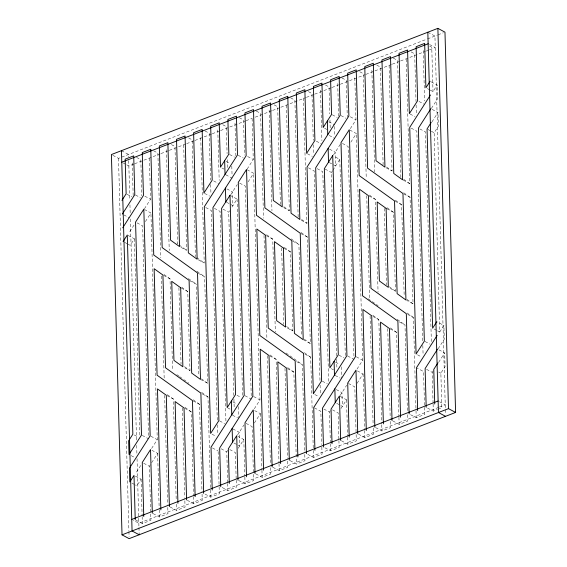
<?xml version="1.0" encoding="UTF-8"?>
<svg xmlns="http://www.w3.org/2000/svg" width="567" height="567" viewBox="0 0 567 567"><rect width="100%" height="100%" fill="white"/><g stroke="black" fill="none" stroke-linecap="round" stroke-linejoin="round"><path stroke-width="0.43" stroke-dasharray="2.83 2.13" d="M129.808 231.627L134.521 224.263M144.415 208.805L150.538 199.237L149.341 156.386M127.993 235.376L134.379 238.799L130.19 245.355L128.057 244.207M145.407 221.577L150.921 212.965L144.535 209.535M230.677 194.8L237.24 184.558M247.134 169.101L253.258 159.525L252.06 116.674M233.831 395.483L228.714 212.193L229.642 210.74M231.974 207.097L237.098 199.095L230.712 195.665M248.126 181.865L253.64 173.254L247.255 169.831M333.396 155.096L340.427 144.11M350.321 128.652L355.977 119.821L354.779 76.97M136.519 472.035L141.233 464.671M151.602 448.476L157.257 439.645L150.921 212.965M336.55 355.778L331.433 172.488L332.361 171.028M332.829 170.306L339.817 159.384L334.14 156.336M350.845 142.161L356.36 133.55L349.974 130.119M135.421 476.167L141.098 479.207L136.902 485.763L135.485 484.998M135.952 520.173L142.338 523.596L150.879 520.3L149.369 466.294L151.205 463.423M151.665 462.7L157.64 453.373L151.963 450.326M430.162 90.075L433.004 91.599L437.192 85.05L430.807 81.62M431.452 108.347L437.575 98.771L437.192 85.05M219.046 484.218L218.118 450.985L219.06 449.518M431.962 121.877L437.958 112.5L431.572 109.077M227.636 482.616L226.772 451.793L227.7 450.354M237.389 435.208L243.952 424.966M254.321 408.772L259.977 399.933L253.64 173.254M437.589 330.866L439.716 332.007L434.152 132.777L438.348 126.228L437.958 112.5M238.225 448.235L243.817 439.503L238.14 436.455M254.385 422.996L260.359 413.662L254.682 410.621M330.355 442.905L329.491 412.089L330.419 410.643M340.108 395.504L346.671 385.255M357.04 369.06L362.696 360.229L356.36 133.55M340.944 408.531L346.536 399.792L340.15 396.368M357.104 383.285L363.078 373.958L357.401 370.91M439.716 332.007L443.911 325.458L437.518 322.028M438.163 348.755L444.294 339.179L443.911 325.458M433.075 403.201L432.21 372.377L433.131 370.938M438.674 362.285L444.677 352.908L439 349.86M437.951 409.324L441.835 407.822L440.864 373.185L445.06 366.636L444.677 352.908M112.819 155.315L118.503 158.363L426.675 39.236M427.497 38.917L437.249 35.147M438.022 34.849L443.429 32.758M133.826 164.09L128.865 166.003L126.03 164.48M134.648 163.771L160.248 153.87M161.078 153.551L168.505 150.68M169.335 150.361L185.848 143.975M186.678 143.657L194.105 140.786M194.935 140.467L211.448 134.081M212.278 133.762L219.713 130.885M220.535 130.566L245.313 120.991M246.135 120.672L251.918 118.439M255.221 117.156L271.735 110.778M272.564 110.459L279.992 107.581M280.821 107.262L305.599 97.687M306.421 97.368L313.856 94.491M314.678 94.172L331.199 87.786M332.021 87.467L339.456 84.596M340.278 84.277L365.056 74.702M365.885 74.383L374.142 71.187M374.964 70.868L391.485 64.482M392.307 64.163L399.742 61.293M400.564 60.974L425.342 51.399M426.164 51.08L428.645 50.116M429.474 49.797L435.25 47.564L429.573 44.517M438.624 407.361L138.844 523.242L133.167 520.194M439.446 407.042L445.23 404.803L439.553 401.755M153.026 513.567L159.419 516.998L167.96 513.695L167.712 504.864M170.107 506.969L176.493 510.392L185.033 507.089L184.792 498.244M187.308 500.321L193.694 503.744L202.235 500.441L201.994 491.624M205.098 494.098L210.775 497.139L219.316 493.843L219.075 485.097M222.179 487.492L227.856 490.54L236.396 487.237L236.205 480.313M238.672 480.462L245.057 483.892L253.598 480.589L252.088 426.582L245.702 423.159M255.745 473.863L262.138 477.286L270.679 473.984L270.431 465.16M272.826 467.258L279.212 470.688L287.752 467.385L287.504 458.54M290.028 460.61L296.413 464.04L304.954 460.737L304.706 451.92M307.817 454.387L313.494 457.434L322.035 454.132L321.794 445.386M324.898 447.788L330.575 450.829L339.116 447.533L338.924 440.602M341.391 440.757L347.777 444.181L356.317 440.878L356.09 432.912M358.464 434.152L364.857 437.582L373.398 434.279L373.15 425.448M375.545 427.553L381.931 430.977L390.472 427.674L390.224 418.829M392.747 420.898L399.133 424.329L407.673 421.026L407.453 413.095M410.536 414.683L416.213 417.723L424.754 414.427L423.556 371.569L417.17 368.146M427.617 408.077L433.294 411.125L437.178 409.622M427.83 32.234L434.932 36.04L445.506 414.683M429.63 46.069L431.763 47.21L433.004 91.599M411.132 51.909L414.683 53.808L416.015 101.528M393.342 58.132L397.602 60.414L400.869 177.28M427.32 88.551L429.453 89.692M376.849 65.162L380.4 67.062L383.122 164.55L380.996 163.409M419.048 101.472L424.017 104.137M359.776 71.761L363.319 73.667L366.247 178.492M410.069 114.01L415.037 116.674M341.986 77.984L346.246 80.266L347.273 117.249M427.766 129.354L430.601 130.878M431.31 131.253L434.152 132.777M419.821 128.922L425.498 131.969L431.374 342.277M411.16 128.114L416.844 131.161L422.706 341.022M325.493 85.015L329.044 86.914L329.796 113.896M308.413 91.613L311.963 93.52L313.267 140.354M350.3 116.774L355.977 119.821M340.937 115.583L345.905 118.248M332.283 114.775L337.252 117.44M290.623 97.836L294.883 100.125L298.15 216.984M328.796 121.707L334.473 124.754M324.6 128.262L326.734 129.404M274.13 104.867L277.681 106.773L280.403 204.262L278.277 203.121M329.179 135.435L334.856 138.483M342.411 143.423L348.088 146.463L353.964 356.771M386.382 167.917L392.059 170.958L389.061 63.717M403.286 180.164L409.672 183.595L406.142 57.111M316.329 141.176L321.298 143.841M329.562 149.164L335.246 152.211L335.629 165.94L333.495 164.791M256.341 111.089L260.6 113.372L263.527 218.203M403.669 193.893L410.054 197.323L413.031 303.799L406.645 300.368M329.236 162.509L332.786 164.416M307.349 153.714L312.318 156.379M239.267 117.688L243.527 119.977L244.505 155.195M395.242 201.306L401.634 204.73L404.2 296.598M325.047 169.058L331.433 172.488M369.082 195.991L375.467 199.421L378.054 292.168M317.102 168.633L322.779 171.681L328.654 381.981M386.822 208.713L393.207 212.143L395.412 291.162L389.026 287.738M308.441 167.825L314.125 170.873L319.986 380.726M222.774 124.719L226.325 126.625L227.076 153.607M204.985 130.942L209.244 133.231L210.548 180.065M247.581 156.485L253.258 159.525M238.218 155.294L243.186 157.959M229.564 154.486L234.532 157.151M188.613 137.923L192.163 139.829L195.431 256.695M226.077 161.418L230.337 163.7M221.881 167.967L224.015 169.108M171.411 144.578L174.962 146.477L177.684 243.973L175.557 242.825M225.751 174.764L232.137 178.187M239.692 183.127L245.369 186.174L251.245 396.475M283.663 207.621L289.34 210.669L286.342 103.421M301.275 220.258L306.953 223.299L303.423 96.822M213.61 180.887L218.578 183.552M226.843 188.868L232.527 191.915L232.909 205.644L230.776 204.503M153.622 150.794L157.881 153.083L160.815 257.907M300.949 233.604L307.335 237.027L310.312 343.503L303.926 340.08M226.517 202.221L230.067 204.12M204.63 193.425L209.599 196.09M292.522 241.01L298.915 244.441L301.481 336.309M136.548 157.399L140.807 159.681L141.814 195.785M121.451 150.673L128.546 154.479L128.617 156.946M223.037 209.152L228.714 212.193M266.362 235.702L272.748 239.125L275.335 331.879M214.383 208.344L220.06 211.385L225.957 422.571M407.737 314.479L413.414 317.527L415.994 409.813M284.102 248.424L290.488 251.847L292.7 330.873L286.307 327.442M434.038 328.959L436.873 330.483M123.188 162.956L125.321 164.097M205.729 207.529L211.406 210.577L217.267 420.438M368.21 298.816L378.118 305.663M399.31 321.886L404.987 324.934L407.425 412.209M425.059 341.497L430.027 344.162M373.143 316.577L378.827 319.625L381.74 423.91M144.861 196.189L150.538 199.237M390.174 328.917L396.567 332.347L398.913 416.369M135.499 194.998L140.467 197.663M126.845 194.19L131.813 196.855M417.496 354.8L421.756 357.082M438.738 372.044L440.864 373.185M426.533 369.337L432.21 372.377M123.741 214.85L129.418 217.898M136.973 222.838L142.65 225.886L148.526 436.186M180.944 247.332L186.621 250.373L183.623 143.132M198.556 259.962L204.233 263.01L200.704 136.527M356.303 356.799L362.696 360.229M198.23 273.308L204.623 276.739L207.593 383.214L201.207 379.784M347.649 355.991L354.042 359.421M338.995 355.183L343.963 357.848M124.513 242.307L127.348 243.831M189.81 280.722L196.196 284.145L198.762 376.013M335.515 362.115L339.775 364.404M163.643 275.406L170.029 278.836L172.595 370.705M305.018 354.184L310.695 357.231L313.275 449.525M181.383 288.128L187.769 291.558L189.98 370.577L183.588 367.154M331.319 368.67L333.446 369.812M335.189 375.46L340.157 378.132M348.422 383.448L354.807 386.878L356.069 432.026M296.591 361.597L302.275 364.645L304.685 451.041M322.339 381.208L327.308 383.873M336.281 389.572L341.958 392.619L342.34 406.348L340.923 405.582M269.715 355.906L276.108 359.329L278.992 462.729M287.462 368.628L293.848 372.051L296.413 464.04M336.663 403.3L340.214 405.199M314.777 394.504L319.037 396.794M332.468 409.849L338.145 412.896L338.896 439.737M323.814 409.041L329.491 412.089M314.451 407.85L320.837 411.281L321.765 444.514M253.584 396.51L259.977 399.933M244.93 395.702L251.323 399.125M236.985 395.277L241.244 397.559M232.796 401.826L237.056 404.108M202.299 393.895L207.976 396.943L210.555 489.229M227.891 407.999L230.018 409.14M232.47 415.172L237.438 417.836M193.163 400.926L199.556 404.349L201.965 490.746M219.62 420.912L224.589 423.577M232.853 428.9L239.239 432.323L239.621 446.052L238.204 445.293M166.996 395.61L173.389 399.04L176.224 500.675M184.743 408.332L191.129 411.762L193.475 495.785M233.944 443.004L237.495 444.911M212.058 434.216L216.318 436.498M229.748 449.56L235.425 452.601L236.177 479.448M221.095 448.752L226.772 451.793M212.441 447.944L218.118 450.985M150.872 436.221L157.257 439.645M142.211 435.406L148.604 438.837M134.266 434.981L138.525 437.263M131.168 455.641L134.719 457.548M143.692 463.246L149.369 466.294M131.934 483.098L134.776 484.622M386.559 167.017L392.059 170.958M403.576 179.222L409.672 183.595M403.69 192.759L410.054 197.323M395.27 200.165L401.634 204.73M369.365 195.048L375.467 199.421M387.02 207.706L393.207 212.143M283.84 206.728L289.34 210.669M301.538 219.415L306.953 223.299M389.231 286.732L395.412 291.162M406.936 299.426L413.031 303.799M300.971 232.463L307.335 237.027M407.049 312.963L413.414 317.527M291.133 238.863L298.915 244.441M397.212 319.356L404.987 324.934M266.646 234.752L272.748 239.125M284.301 247.418L290.488 251.847M372.725 315.252L378.827 319.625M390.379 327.91L396.567 332.347M179.059 244.958L186.621 250.373M196.784 257.666L204.233 263.01M286.512 326.436L292.7 330.873M304.217 339.13L310.312 343.503M196.841 271.161L204.623 276.739M304.33 352.667L310.695 357.231M188.414 278.567L196.196 284.145M286.009 352.979L302.275 364.645M163.927 274.463L170.029 278.836M181.589 287.122L187.769 291.558M270.005 354.956L276.108 359.329M287.66 367.622L293.848 372.051M184.481 366.636L189.98 370.577M201.498 378.841L207.593 383.214M176.861 374.631L178.981 376.148M179.689 376.658L188.882 383.249M201.611 392.378L207.976 396.943M193.191 399.785L199.556 404.349M167.286 394.667L173.389 399.04M184.941 407.326L191.129 411.762M423.223 50.513L424.633 100.976M433.096 404.08L433.294 411.125M416.114 105.065L416.384 114.782M422.826 345.445L423.102 355.19M416.015 410.692L416.213 417.723M398.934 417.255L399.133 424.329M384.348 208.373L386.481 284.762M387.708 328.591L390.202 417.943M371.86 70.365L374.702 171.964M381.761 424.789L381.931 430.977M366.729 195.743L369.634 299.582M370.088 315.954L373.121 424.563M363.078 373.958L364.631 429.63M364.659 430.509L364.857 437.582M337.705 83.569L338.619 116.469M339.817 159.384L345.31 355.956M346.536 399.792L347.557 436.349M347.578 437.221L347.777 444.181M334.523 126.469L334.764 135.052M341.242 366.877L341.554 378.033M329.966 119.991L330.207 128.695M336.649 359.315L336.897 368.174M320.504 90.217L321.914 140.68M330.377 443.784L330.575 450.829M313.395 144.769L313.664 154.493M320.107 385.156L320.355 394.008M313.296 450.404L313.494 457.434M281.629 248.077L283.762 324.466M284.988 368.302L287.483 457.654M269.141 110.069L271.954 210.789M279.021 463.615L279.212 470.688M264.009 235.454L266.887 338.407M267.369 355.665L270.402 464.274M260.359 413.662L261.911 469.334M261.94 470.22L262.138 477.286M234.986 123.28L235.9 156.18M237.098 199.095L242.591 395.667M243.817 439.503L244.838 476.06M244.859 476.925L245.057 483.892M231.804 166.181L232.066 175.614M238.523 406.589L238.835 417.737M227.247 159.696L227.487 168.399M233.93 399.026L234.178 407.879M217.785 129.928L219.195 180.391M227.658 483.495L227.856 490.54M210.676 184.481L210.945 194.197M217.388 424.86L217.636 433.72M210.577 490.108L210.775 497.139M193.496 496.671L193.694 503.744M178.91 287.788L181.043 364.177M182.269 408.013L184.764 497.358M166.422 149.78L169.235 250.494M176.323 504.205L176.493 510.392M161.319 276.037L164.168 378.118M164.65 395.369L167.683 503.985M157.64 453.373L159.192 509.046M159.221 509.924L159.419 516.998M132.267 162.984L133.181 195.884M134.379 238.799L139.872 435.371M141.098 479.207L142.119 515.764M142.14 516.636L142.338 523.596M128.716 160.674L129.808 199.605M129.956 204.893L130.204 213.752M130.346 219.039L136.548 441.02M136.675 445.428L136.895 453.402M137.044 458.689L138.943 526.807M138.972 527.693L139.17 534.766M118.503 158.363L128.9 530.691M128.929 531.577L129.07 536.878"/><path stroke-width="0.85" d="M121.94 200.364L126.136 193.815L125.165 159.178L133.706 155.875L134.79 194.623L122.323 214.092M122.706 227.821L143.444 195.431L142.246 152.573L150.787 149.277L153.742 254.987L189.095 280.339L191.689 373.086L200.498 379.408L197.522 272.925L162.162 247.573L159.327 145.974L167.867 142.671L170.589 240.16L179.519 246.567L176.528 139.326L185.069 136.023L188.329 252.882L197.139 259.204L193.602 132.721L202.143 129.418L203.922 193.042L212.193 180.122L210.683 126.122L219.223 122.819L220.464 167.208L228.855 154.104L227.884 119.467L236.425 116.171L237.509 154.911L204.304 206.771L210.641 433.45L218.912 420.537L212.958 207.579L246.163 155.719L244.965 112.868L253.506 109.566L256.454 215.276L291.814 240.635L294.408 333.382L303.217 339.697L300.241 233.221L264.881 207.862L262.046 106.263L270.587 102.96L273.308 200.456L282.238 206.863L279.248 99.615L287.788 96.312L291.048 213.178L299.858 219.493L296.321 93.016L304.862 89.714L306.641 153.338L314.912 140.418L313.402 86.411L321.943 83.108L323.183 127.497L331.575 114.399L330.604 79.763L339.144 76.46L340.228 115.207L307.023 167.067L313.36 393.746L321.631 380.826L315.677 167.875L348.882 116.015L347.684 73.157L356.225 69.861L359.173 175.564L394.533 200.924L397.127 293.671L405.937 299.993L402.96 193.51L367.6 168.158L364.765 66.559L373.306 63.256L376.027 160.745L384.958 167.152L381.967 59.911L390.507 56.608L393.767 173.467L402.577 179.789L399.04 53.305L407.581 50.002L409.36 113.627L417.631 100.706L416.121 46.7L424.662 43.404L425.902 87.793L430.098 81.237M123.089 241.542L127.284 234.993L132.848 434.223L128.652 440.772L129.042 454.5L141.502 435.031L135.556 222.073L143.827 209.152L150.156 435.839L129.425 468.229L129.808 481.95L133.996 475.401L135.237 519.79M430.481 94.965L409.743 127.355L416.079 354.035L424.35 341.114L418.396 128.163L430.863 108.694M431.246 122.422L427.05 128.971L432.621 328.201L436.81 321.645M437.192 335.373L416.462 367.763L417.659 410.614M437.582 349.102L425.115 368.571L426.193 407.319M437.965 362.83L433.769 369.379L434.733 404.016M437.88 28.35L111.401 154.557L122.025 534.844L129.12 538.65L455.599 412.443L444.975 32.156L437.88 28.35L448.497 408.637L455.599 412.443M121.77 162.197L428.156 43.758M131.75 519.436L438.135 400.997M122.025 534.844L448.497 408.637M445.549 416.327L438.454 412.521L427.83 32.234M139.17 534.766L132.068 530.96L121.451 150.673M409.119 413.917L406.319 313.714L370.96 288.362L368.366 195.608L359.563 189.293L362.533 295.776L397.892 321.128L400.578 417.22M392.038 420.523L389.465 328.541L380.535 322.134L383.377 423.868M374.837 427.171L371.725 315.819L362.915 309.497L366.296 430.473M357.756 433.769L355.977 370.152L347.706 383.065L349.215 437.072M340.675 440.375L339.435 395.986L331.05 409.091L332.014 443.72M327.379 120.948L327.761 134.677M328.144 148.398L328.527 162.127M334.091 361.356L334.473 375.085M334.863 388.813L335.246 402.535M323.474 447.023L322.396 408.283L355.594 356.423L349.265 129.737L340.994 142.657L346.94 355.615L313.742 407.475L314.94 450.326M306.4 453.628L303.6 353.425L268.241 328.066L265.647 235.319L256.844 229.004L259.814 335.48L295.173 360.839L297.859 456.931M289.319 460.227L286.746 368.245L277.816 361.838L280.658 463.579M272.117 466.875L269.006 355.523L260.196 349.208L263.577 470.178M255.037 473.48L253.258 409.856L244.987 422.776L246.496 476.783M237.956 480.086L236.715 435.697L228.331 448.795L229.295 483.431M224.66 160.652L225.042 174.381M225.425 188.109L225.808 201.838M231.371 401.06L231.754 414.789M232.144 428.517L232.527 442.246M220.754 486.734L219.677 447.987L252.875 396.127L246.546 169.448L238.275 182.368L244.221 395.319L211.023 447.179L212.221 490.03M203.681 493.333L200.881 393.137L165.521 367.777L162.927 275.03L154.125 268.708L157.094 375.191L192.454 400.543L195.14 496.635M186.6 499.938L184.027 407.957L175.097 401.549L177.939 503.283M169.398 506.586L166.287 395.234L157.477 388.912L160.858 509.889M152.317 513.192L150.538 449.567L142.267 462.481L143.777 516.487M230.004 195.289L221.612 208.387L227.183 407.616L235.567 394.512L230.004 195.289M332.723 155.578L324.331 168.683L329.902 367.905L338.286 354.807L332.723 155.578M386.113 208.337L377.175 201.93L379.387 280.948L388.317 287.356L386.113 208.337M283.394 248.041L274.456 241.634L276.668 320.66L285.598 327.067L283.394 248.041M180.675 287.752L171.737 281.345L173.949 360.364L182.879 366.771L180.675 287.752"/></g></svg>
